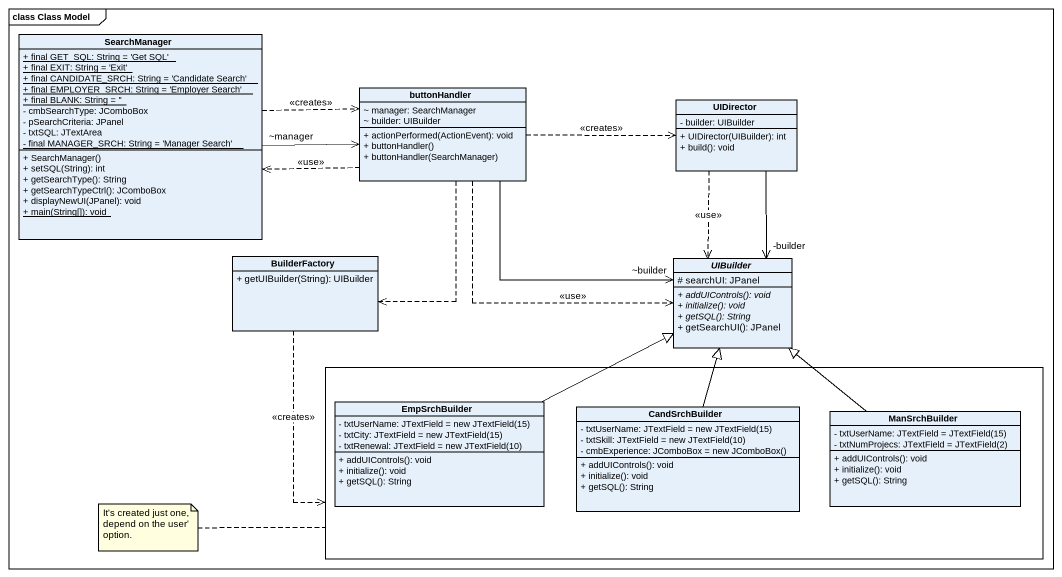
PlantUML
@startuml
mainframe class Class Model
hide circle
hide empty members
skinparam classAttributeIconSize 0
class SearchManager {
  {static} + final GET_SQL: String = 'Get SQL'
  {static} + final EXIT: String = 'Exit'
  {static} + final CANDIDATE_SRCH: String = 'Candidate Search'
  {static} + final EMPLOYER_SRCH: String = 'Employer Search'
  {static} + final BLANK: String = ''
  - cmbSearchType: JComboBox
  - pSearchCriteria: JPanel
  - txtSQL: JTextArea
  {static} - final MANAGER_SRCH: String = 'Manager Search'
  + SearchManager()
  + setSQL(String): int
  + getSearchType(): String
  + getSearchTypeCtrl(): JComboBox
  + displayNewUI(JPanel): void
  {static} + main(String[]): void
}
class buttonHandler {
  ~ manager: SearchManager
  ~ builder: UIBuilder
  + actionPerformed(ActionEvent): void
  + buttonHandler()
  + buttonHandler(SearchManager)
}
class UIDirector {
  - builder: UIBuilder
  + UIDirector(UIBuilder): int
  + build(): void
}
class BuilderFactory {
  + getUIBuilder(String): UIBuilder
}
abstract class UIBuilder {
  # searchUI: JPanel
  {abstract} + addUIControls(): void
  {abstract} + initialize(): void
  {abstract} + getSQL(): String
  + getSearchUI(): JPanel
}
rectangle " " as rectangle1 {
  class EmpSrchBuilder {
    {field} - txtUserName: JTextField = new JTextField(15)
    {field} - txtCity: JTextField = new JTextField(15)
    {field} - txtRenewal: JTextField = new JTextField(10)
    + addUIControls(): void
    + initialize(): void
    + getSQL(): String
  }
  class CandSrchBuilder {
    {field} - txtUserName: JTextField = new JTextField(15)
    {field} - txtSkill: JTextField = new JTextField(10)
    {field} - cmbExperience: JComboBox = new JComboBox()
    + addUIControls(): void
    + initialize(): void
    + getSQL(): String
  }
  class ManSrchBuilder {
    {field} - txtUserName: JTextField = JTextField(15)
    {field} - txtNumProjecs: JTextField = JTextField(2)
    + addUIControls(): void
    + initialize(): void
    + getSQL(): String
  }
}
SearchManager .right.> buttonHandler : <<creates>>
buttonHandler <-left- "~manager" SearchManager
buttonHandler .left.> SearchManager : <<use>>
buttonHandler .right.> UIDirector : <<creates>>
buttonHandler ..> BuilderFactory
buttonHandler -right-> "~builder" UIBuilder
buttonHandler .right.> UIBuilder : <<use>>
UIDirector --> "-builder" UIBuilder
UIDirector ..> UIBuilder : <<use>>
BuilderFactory .right.> rectangle1 : <<creates>>
EmpSrchBuilder -right-|> UIBuilder
CandSrchBuilder -up-|> UIBuilder
ManSrchBuilder -up-|> UIBuilder
note left of rectangle1 : It's created just one, depend on the user' option.
@enduml
